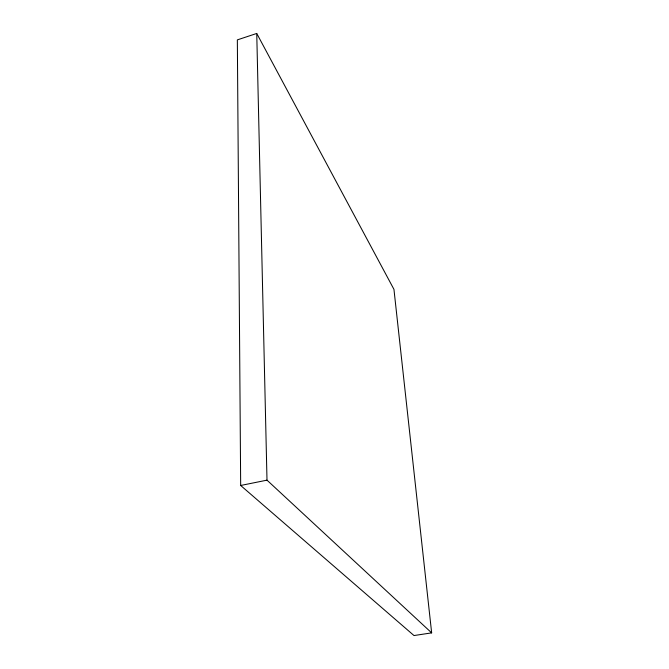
<?xml version="1.0" encoding="UTF-8"?>
<svg xmlns="http://www.w3.org/2000/svg" width="669" height="669" viewBox="0 0 669 669"><rect width="100%" height="100%" fill="white"/><g stroke="black" fill="none" stroke-linecap="round" stroke-linejoin="round"><path stroke-width="1" d="M256.745 33.45L237.344 39.881L240.673 485.477L413.994 635.55L431.656 632.874L393.957 289.376L256.745 33.45L266.998 480.15L431.656 632.874M240.673 485.477L266.998 480.15"/></g></svg>
